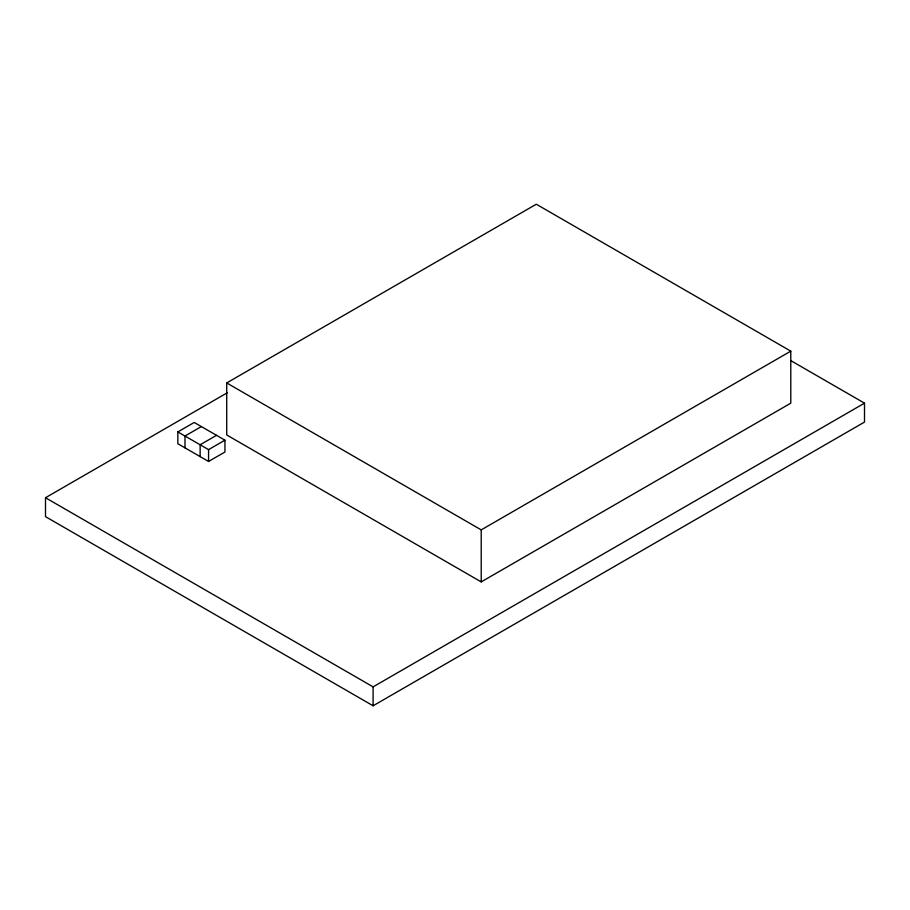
<?xml version="1.0" encoding="UTF-8"?>
<svg xmlns="http://www.w3.org/2000/svg" width="910" height="910" viewBox="0 0 910 910"><rect width="100%" height="100%" fill="white"/><g stroke="black" fill="none" stroke-linecap="round" stroke-linejoin="round"><path stroke-width="1.36" d="M226.715 382.951L536.286 204.215L790.79 351.146L790.79 403.164L481.219 581.899L226.715 434.957L226.715 382.951L481.219 529.882L790.79 351.146M790.881 360.656L864.5 403.164L864.5 422.081L373.1 705.785L45.5 516.641L45.5 497.736L227.318 392.756M177.848 431.909L194.228 422.456L224.941 440.178L224.941 452.008L208.561 461.461L177.848 443.727L177.848 431.909L208.561 449.642L224.941 440.178M201.372 426.574L184.992 436.038L184.992 447.857M216.523 435.321L200.143 444.774L200.143 456.604M45.5 497.736L373.1 686.868L864.5 403.164M481.219 529.882L481.219 581.899M373.1 686.868L373.1 705.785M208.561 449.642L208.561 461.461"/></g></svg>
